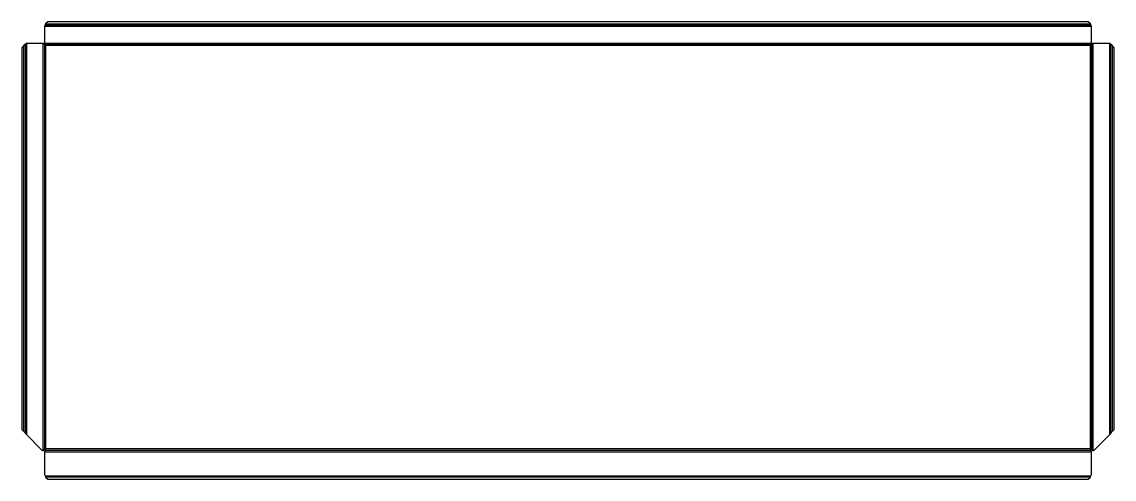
# Model space of a CAD drawing. Header units: millimetres. Extents: x -25 to 1013, y 0 to 435.
import ezdxf

# ---------------------------------------------------------------- set-up
doc = ezdxf.new("R2010")
doc.units = ezdxf.units.MM

msp = doc.modelspace()

# ---------------------------------------------------------------- linework, layer by layer
at = {"layer": 'BEND'}
for p, q in [((991.3, 431.5), (-2.5, 431.5)), ((-21.5, 413.1), (-21.5, 43.8)), ((-3.2, 413.2), (-3.2, 28.2)), ((991.4, 413.3), (-2.5, 413.3)), ((992.1, 28.2), (992.1, 413.2)), ((1010.3, 43.8), (1010.3, 413.1)), ((-2.5, 27.5), (991.4, 27.5)), ((-2.3, 2.6), (991.1, 2.6))]:
    msp.add_line(p, q, dxfattribs=at)
at = {"layer": 'BEND_EXTENT'}
for p, q in [((991.8, 430.4), (-3, 430.4)), ((-2, 432.7), (990.9, 432.7)), ((-22.6, 45.2), (-22.6, 412.1)), ((-20.3, 414.2), (-20.3, 42.3)), ((-4.3, 27.2), (-4.3, 414.2)), ((-3, 414.4), (991.8, 414.4)), ((993.2, 414.2), (993.2, 27.2)), ((1009.2, 42.3), (1009.2, 414.2)), ((1011.5, 412.1), (1011.5, 45.2)), ((991.8, 25.8), (-3, 25.8)), ((-2.5, 3.1), (991.4, 3.1)), ((990.9, 2), (-2, 2))]:
    msp.add_line(p, q, dxfattribs=at)
msp.add_lwpolyline([(-2.1, 412.2), (-2.1, 29.2), (990.9, 29.2), (990.9, 412.2)], close=True, dxfattribs=at)
at = {"layer": 'OUTER_PROFILES'}
msp.add_lwpolyline([(-22.6, 412.1), (-24.6, 410.1), (-24.6, 47.2), (-22.6, 45.2), (-20.3, 42.3), (-5.7, 27.7, 0.198912), (-4.3, 27.2), (-2.1, 29.2), (-3, 25.8), (-3, 4.4), (-2.5, 3.1), (-2, 2), (0, 0), (988.9, 0), (990.9, 2), (991.4, 3.1), (991.8, 4.4), (991.8, 25.8), (990.9, 29.2), (993.2, 27.2, 0.198912), (994.6, 27.7), (1009.2, 42.3), (1011.5, 45.2), (1013.5, 47.2), (1013.5, 410.1), (1011.5, 412.1), (1009.2, 414.2), (993.2, 414.2), (990.9, 412.2), (991.8, 414.4), (991.8, 430.4), (990.9, 432.7), (988.9, 434.7), (0, 434.7), (-2, 432.7), (-3, 430.4), (-3, 414.4), (-2.1, 412.2), (-4.3, 414.2), (-20.3, 414.2)], format="xyb", close=True, dxfattribs=at)

doc.saveas('drawing.dxf')
